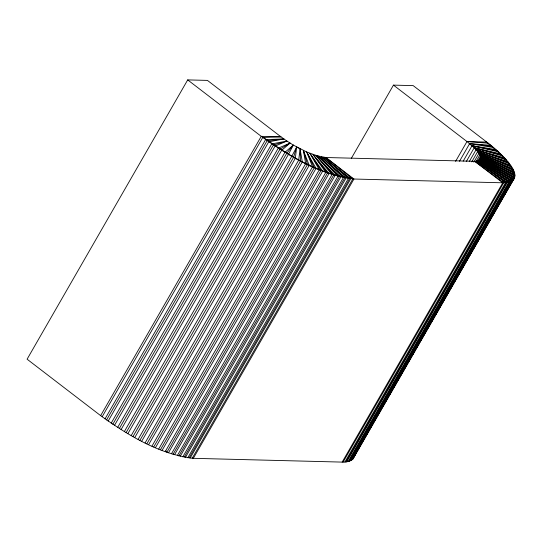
<?xml version="1.0" encoding="UTF-8"?>
<svg xmlns="http://www.w3.org/2000/svg" width="542" height="542" viewBox="0 0 542 542"><rect width="100%" height="100%" fill="white"/><g stroke="black" fill="none" stroke-linecap="round" stroke-linejoin="round"><path stroke-width="0.81" d="M351.297 158.427L393.451 85.121L413.18 85.622L486.723 142.065C495.131 148.074 534.439 181.292 502.752 182.803L353.933 179.029C319.631 174.903 288.866 156.062 261.244 136.34L187.701 79.898L27.1 359.197L100.643 415.633C128.264 435.355 159.023 454.196 193.331 458.322L342.151 462.102C345.938 462.075 350.288 461.865 353.038 458.891L514.636 177.701L480.49 158.833C481.005 154.294 476.94 150.852 474.209 147.763L466.296 161.523M286.894 141.035L293.324 145.1L288.446 154.402L127.844 433.702M348.14 461.54L508.742 182.248L478.024 160.96L480.022 159.727L480.503 158.813L479.23 161.028M353.038 458.891L356.629 452.008M100.643 415.633L261.244 136.34L281 136.841L286.881 141.055L275.065 146.13L114.464 425.423M102.16 416.757L262.762 137.465L281 136.841L207.43 80.399L187.701 79.898M105.019 418.878L265.621 139.579L283.859 138.955L268.744 141.821L108.143 421.114M106.537 420.003L267.138 140.703L283.859 138.955M111.171 423.214L271.772 143.915L286.881 141.055L273.385 145.032L112.783 424.325M117.634 427.475L278.236 148.183L290.051 143.108L281.657 150.337L121.056 429.63M119.315 428.573L279.916 149.28L290.051 143.108M124.328 431.628L284.929 152.329L293.324 145.1L306.731 152.004L318.899 156.374M126.069 432.685L286.671 153.393L293.324 145.1M131.184 435.605L291.786 156.313L296.664 147.011L300.044 148.793L302.307 161.936L141.706 441.229M132.959 436.622L293.561 157.329L296.664 147.011L295.349 158.284L134.748 437.577M138.122 439.379L298.723 160.086L300.031 148.813L300.519 161.042L139.917 440.341M145.073 442.909L305.674 163.609L303.398 150.486L309.231 165.317L148.63 444.609M146.862 443.796L307.463 164.504L303.398 150.486M151.956 446.141L312.558 166.848L306.725 152.017L316.047 168.393L155.446 447.685M153.725 446.954L314.326 167.661L306.725 152.017M158.691 449.054L319.299 169.761L309.97 153.386L322.686 171.123L162.085 450.416M160.418 449.785L321.02 170.486L309.97 153.386M165.215 451.615L325.823 172.315L313.1 154.585L329.075 173.487L168.474 452.78M171.455 453.789L332.056 174.49L316.088 155.588L325.932 157.512L474.772 161.333L478.03 160.94M173.04 454.318L333.642 175.025L316.088 155.588L335.132 175.452L174.531 454.745M177.336 455.551L337.937 176.258L318.886 156.394L340.81 177.004L180.208 456.296M178.826 455.978L339.428 176.685L318.886 156.394M182.796 456.892L343.398 177.6L321.481 156.99L346.026 178.115L185.425 457.407M184.172 457.211L344.78 177.912L321.481 156.99M187.776 457.794L348.377 178.494L323.831 157.37L350.742 178.785L190.14 458.078M189.029 457.99L349.631 178.697L323.831 157.37M192.22 458.241L352.822 178.941L325.918 157.526L353.933 179.029L193.331 458.322M455.585 161.353L466.98 141.543L474.196 147.783L502.644 155.947M459.501 161.265L469.629 143.65L490.788 145.297M463.186 161.15L472.048 145.737L495.903 149.606M469.331 161.469L476.086 149.721L504.521 157.905M471.75 161.868L477.665 151.584L507.929 161.801M473.844 162.146L478.918 153.332L510.686 165.466M476.032 161.563L479.833 154.951L478.904 153.352L511.357 166.394M477.448 161.557L480.408 156.408L514.134 171.963M478.511 161.387L480.632 157.702L514.778 174.72M342.151 462.102L502.752 182.803L474.731 161.306L503.708 182.769L343.106 462.069M344.902 462.008L505.503 182.708L476.533 161.245L507.251 182.525L346.65 461.825M345.857 461.974L506.458 182.681L476.533 161.245M348.933 461.391L509.534 182.098L478.024 160.96L510.151 181.827L349.549 461.127M350.715 460.625L511.316 181.333L479.182 160.459L512.373 180.682L351.772 459.982M351.331 460.361L511.933 181.062L479.182 160.459M357.476 450.544L362.11 442.482M362.95 441.012L365.904 435.883M366.744 434.413L368.011 432.218M368.851 430.748L369.698 429.284M370.538 427.821L371.805 425.619M372.645 424.156L373.492 422.685M374.752 420.484L375.599 419.02M376.439 417.557L381.08 409.488M382.34 407.293L384.874 402.896M385.714 401.426L388.668 396.297M389.508 394.827L390.775 392.632M391.615 391.161L392.462 389.698M393.302 388.235L394.569 386.033M395.409 384.569L396.256 383.099M397.516 380.904L398.363 379.434M399.203 377.97L403.844 369.908M404.684 368.438L407.631 363.309M408.478 361.839L411.425 356.711M412.272 355.247L413.539 353.045M414.379 351.582L415.219 350.112M416.066 348.648L419.013 343.513M420.28 341.318L421.12 339.848M421.967 338.384L426.601 330.322M427.448 328.852L430.395 323.723M431.242 322.26L432.502 320.058M433.349 318.594L434.189 317.124M435.036 315.661L436.296 313.459M437.143 311.996L437.983 310.525M438.83 309.062L440.09 306.86M440.937 305.397L443.884 300.268M444.731 298.798L449.365 290.736M450.206 289.272L453.159 284.137M454 282.673L455.266 280.471M456.113 279.008L456.953 277.538M457.794 276.074L459.06 273.873M459.907 272.409L460.747 270.946M461.588 269.476L462.854 267.281M463.695 265.81L472.129 251.149M472.97 249.686L475.923 244.55M476.764 243.087L478.03 240.885M478.871 239.422L479.717 237.958M480.558 236.488L481.824 234.293M482.665 232.823L483.511 231.359M484.772 229.158L485.618 227.694M486.459 226.224L491.099 218.162M491.94 216.698L494.893 211.563M495.734 210.1L498.687 204.971M499.528 203.501L500.794 201.306M501.635 199.835L502.481 198.372M503.322 196.902L506.269 191.773M507.536 189.571L508.382 188.108M509.223 186.644L513.857 178.575M352.598 459.27L513.199 179.971L480.009 159.748L513.897 179.104M501.96 182.173C533.186 180.682 494.453 147.952 486.174 142.031M393.451 85.121L466.994 141.564L486.723 142.065M466.967 141.564L488.132 143.183M353.147 178.393C319.346 174.334 289.028 155.771 261.82 136.333M492.197 146.415L469.623 143.671L493.484 147.526M497.19 150.717L472.041 145.751L498.335 151.794M500.496 153.826L474.196 147.783L501.648 154.904M505.517 158.948L476.079 149.741L506.357 159.937M508.769 162.79L477.651 151.604L509.433 163.718M478.904 153.352L511.844 167.254M513.559 170.5L479.826 154.965L512.759 168.867M479.826 154.965L513.254 169.727M514.439 172.742L480.395 156.428L514.554 173.426M514.9 175.412L480.618 157.722L514.832 176.001M514.704 177.112L480.49 158.833L514.378 178.189M480.009 159.748L513.64 179.592M313.1 154.585L327.483 172.952L166.882 452.245L165.859 450.937"/></g></svg>
